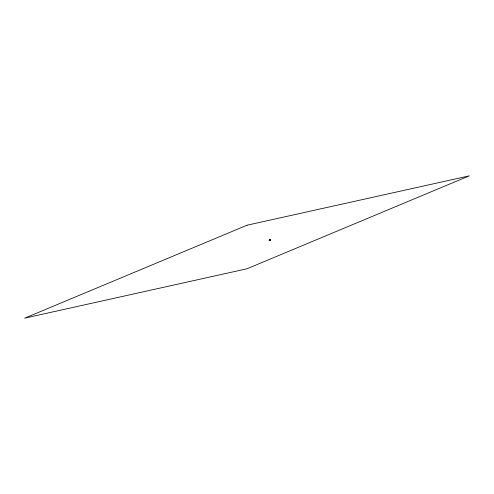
<?xml version="1.0" encoding="UTF-8"?>
<svg xmlns="http://www.w3.org/2000/svg" width="494" height="494" viewBox="0 0 494 494"><rect width="100%" height="100%" fill="white"/><g stroke="black" fill="none" stroke-linecap="round" stroke-linejoin="round"><path stroke-width="0.74" d="M270.15 240.004C267.1 240.856 272.268 239.071 269.952 240.127M269.15 240.306L270.632 239.72M269.119 240.195L270.663 239.837M270.354 240.028L269.526 240.065M247 225.227L24.7 318.155L247 268.773L469.3 175.845L247 225.227"/></g></svg>
